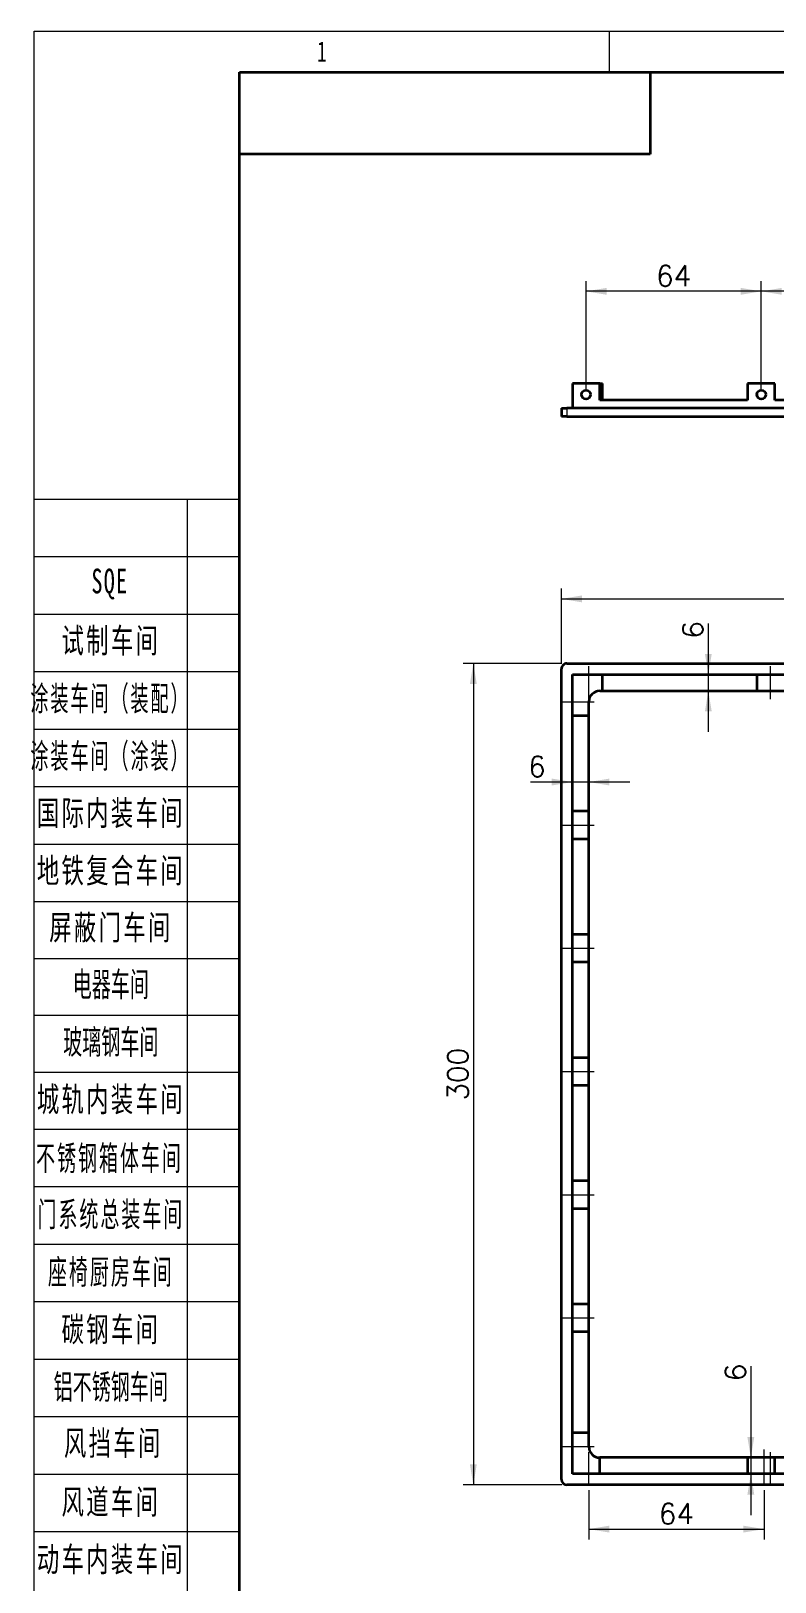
# Model space of a CAD drawing. Header units: millimetres. Extents: x -631 to 3210, y -446 to 2288.
# Drawn here: x 1949 to 2221, y 1721 to 2288 of the extents above; entities that cross this region are included whole.
import ezdxf
from ezdxf.enums import TextEntityAlignment as Align

# ---------------------------------------------------------------- set-up
doc = ezdxf.new("R2010")
doc.units = ezdxf.units.MM
doc.linetypes.add('点画线', pattern=[18, 12, -2, 2, -2])
doc.layers.get('0').update_dxf_attribs({"lineweight": 18})
for name, color, linetype, lineweight in [('中心线层', 1, '点画线', 18), ('尺寸线层', 3, 'Continuous', 18), ('粗实线层', 7, 'Continuous', 35), ('细实线层', 7, 'Continuous', 18)]:
    doc.layers.add(name, color=color, linetype=linetype, lineweight=lineweight)
doc.styles.get("Standard").update_dxf_attribs({"font": 'txt.shx', "bigfont": 'gbcbig.shx'})
doc.styles.add('标准', font='', dxfattribs={"width": 0.667})
doc.styles.get('标准').set_extended_font_data('宋体')
doc.dimstyles.get("Standard").update_dxf_attribs({"dimscale": 3, "dimtxt": 0.18, "dimasz": 0.18, "dimexe": 0.18, "dimexo": 0.0625, "dimgap": 0.09, "dimtad": 0, "dimtih": 1, "dimtoh": 1, "dimdec": 4, "dimzin": 0, "dimdsep": 46, "dimtxsty": 'Standard', "dimcen": 0.09, "dimdle": 0.36, "dimadec": 0, "dimazin": 0, "dimtfac": 1, "dimtdec": 4, "dimtofl": 0, "dimtmove": 0, "dimatfit": 3, "dimfxl": 0, "dimtolj": 1, "dimtzin": 0, "dimarcsym": 0})

# ---------------------------------------------------------------- blocks, each defined once
blk = doc.blocks.new('*X2')
at = {"layer": '尺寸线层', "linetype": 'Continuous'}
for p, q in [((-185, 91.49), (-210, 91.49)), ((-191.37, 91.49), (-191.37, -90.21)), ((-185, 84.49), (-210, 84.49)), ((-185, 77.49), (-210, 77.49)), ((-185, 70.49), (-210, 70.49)), ((-185, 63.49), (-210, 63.49)), ((-185, 56.49), (-210, 56.49)), ((-185, 49.49), (-210, 49.49)), ((-185, 42.49), (-210, 42.49)), ((-185, 35.56), (-210, 35.56)), ((-185, 35.56), (-210, 35.56)), ((-185, 28.64), (-210, 28.64)), ((-185, 28.64), (-210, 28.64)), ((-185, 21.71), (-210, 21.71)), ((-185, 21.71), (-210, 21.71)), ((-185, 14.79), (-210, 14.79)), ((-185, 7.79), (-210, 7.79)), ((-185, 0.79), (-210, 0.79)), ((-185, -6.21), (-210, -6.21)), ((-185, -13.21), (-210, -13.21)), ((-185, -20.21), (-210, -20.21)), ((-185, -27.21), (-210, -27.21)), ((-185, -34.21), (-210, -34.21))]:
    blk.add_line(p, q, dxfattribs=at)
at = {"layer": '粗实线层'}
for p, q in [((-185, -143.5), (-185, 143.5)), ((-185, 143.5), (205, 143.5)), ((-135, 143.5), (-135, 133.5)), ((-135, 133.5), (-185, 133.5))]:
    blk.add_line(p, q, dxfattribs=at)
at = {"layer": '细实线层'}
for p, q in [((-210, -148.5), (-210, 148.5)), ((-210, 148.5), (210, 148.5)), ((-140, 148.5), (-140, 143.5))]:
    blk.add_line(p, q, dxfattribs=at)
at = {"layer": '尺寸线层', "linetype": 'Continuous', "char_height": 3, "attachment_point": 5, "style": '标准'}
for s, insert, width, line_spacing_factor in [('\\T1.1;\\W0.667;SQE', (-200.8, 81.17), 31.0587, 0.47619), ('\\T1.1;\\W0.667;试制车间', (-200.68, 74.14), 31.0587, 0.57381), ('\\T1.1;\\W0.54149;涂装车间（装配）', (-200.73, 67.06), 27.5396, 0.574243), ('\\T1.1;\\W0.54149;涂装车间（涂装）', (-200.73, 60.06), 27.5396, 0.574243), ('\\T1.1;\\W0.667;国际内装车间', (-200.68, 53.14), 31.0587, 0.561905), ('\\T1.1;\\W0.667;地铁复合车间', (-200.68, 46.14), 31.0587, 0.561905), ('\\T1.1;\\W0.667;屏蔽门车间', (-200.68, 39.21), 31.0587, 0.561905), ('\\W1;{\\W0.567;\\T1;电器车间}', (-200.68, 32.29), 37.2629, 0.561905), ('\\W1;{\\W0.567;\\T1;玻璃钢车间}', (-200.68, 25.29), 37.2629, 0.564286), ('\\T1.1;城轨内装车间', (-200.68, 18.29), 18.6315, 1.15057), ('\\T1.1;{\\W0.567;不锈钢箱体车间}', (-200.85, 11.13), 18.6315, 1.15057), ('\\T1.1;{\\W0.567;门系统总装车间}', (-200.68, 4.29), 18.6315, 1.15057), ('\\T1.1;{\\W0.567;座椅厨房车间}', (-200.68, -2.71), 18.6315, 1.15057), ('\\T1.1;碳钢车间', (-200.68, -9.71), 18.6315, 1.15057), ('{\\W0.567;\\T1;铝不锈钢车间}', (-200.68, -16.71), 18.6315, 1.15057), ('\\T1.1;风挡车间', (-200.39, -23.55), 18.6315, 1.15057), ('\\T1.1;风道车间', (-200.68, -30.71), 18.6315, 1.15057), ('\\T1.1;动车内装车间', (-200.68, -37.71), 18.6315, 1.15057)]:
    blk.add_mtext(s, dxfattribs=dict(at, insert=insert, width=width, line_spacing_factor=line_spacing_factor))
at = {"layer": '尺寸线层', "style": '标准'}
for tag, height, width, p in [('T1', 2.5, 0.667, (-175, 146)), ('T2', 2.5, 0.667, (-105, 146)), ('T3', 2.5, 0.667, (-35, 146)), ('T4', 2.5, 0.667, (35, 146)), ('T5', 2.5, 0.667, (105, 146)), ('T6', 2.5, 0.667, (175, 146)), ('R1', 2.5, 0.667, (207.5, 111.38)), ('SQE', 3.5, 0.667, (-188.18, 80.99)), ('试制车间', 3.5, 0.28375, (-188.18, 73.99)), ('涂装车间（装配）', 3.5, 0.147264, (-188.18, 66.99)), ('涂装车间（涂装）', 3.5, 0.147264, (-188.18, 59.99)), ('国际内装车间', 3.5, 0.189302, (-188.18, 52.99)), ('地铁复合车间', 3.5, 0.186278, (-188.18, 46.02)), ('屏蔽门车间', 3.5, 0.225254, (-188.18, 39.14)), ('R2', 2.5, 0.667, (207.5, 37.12)), ('电器车间', 3.5, 0.292284, (-188.18, 32.21)), ('玻璃钢车间', 3.5, 0.225603, (-188.18, 25.29)), ('城轨内装车间', 3.5, 0.186278, (-188.18, 18.29)), ('不锈钢箱体车间', 3.5, 0.15932, (-188.18, 11.29)), ('门系统总装车间', 3.5, 0.161527, (-188.18, 4.29)), ('座椅厨房车间', 3.5, 0.186516, (-188.18, -2.71)), ('碳钢车间', 3.5, 0.28375, (-188.18, -9.71)), ('铝不锈钢车间', 3.5, 0.186397, (-188.18, -16.71)), ('风挡车间', 3.5, 0.284026, (-188.18, -23.71)), ('风道车间', 3.5, 0.284026, (-188.18, -30.71)), ('动车内装车间', 3.5, 0.186397, (-188.18, -37.71)), ('R3', 2.5, 0.667, (207.5, -37.12)), ('采购部', 3.5, 0.378308, (-188.18, -44.71)), ('检修服务部', 3.5, 0.223014, (-188.18, -51.71)), ('品管部', 3.5, 0.389426, (-188.18, -58.71)), ('生产保障部', 3.5, 0.223356, (-188.18, -65.71)), ('工业化部', 3.5, 0.281557, (-188.18, -72.71)), ('研发部', 3.5, 0.3788, (-188.18, -79.71)), ('旧底图总号', 3, 0.667, (-197.5, -100.5)), ('R4', 2.5, 0.667, (207.5, -111.38)), ('底图总号', 3, 0.667, (-197.5, -113.5)), ('签字', 3, 0.667, (-197.5, -126.5)), ('日期', 3, 0.667, (-197.5, -139.5)), ('B1', 2.5, 0.667, (-175, -146)), ('B2', 2.5, 0.667, (-105, -146)), ('B3', 2.5, 0.667, (-35, -146)), ('B4', 2.5, 0.667, (35, -146)), ('B5', 2.5, 0.667, (105, -146)), ('B6', 2.5, 0.667, (175, -146))]:
    blk.add_attdef(tag, text='', height=height, dxfattribs=dict(at, width=width)).set_placement(p, align=Align.MIDDLE_CENTER)
at = {"layer": '尺寸线层', "style": '标准', "width": 0.667}
blk.add_attdef('图号', text='', height=5.33, rotation=180, dxfattribs=at).set_placement((-160, 138.5), align=Align.MIDDLE_CENTER)
blk = doc.blocks.new('*X9')
at = {"layer": '尺寸线层', "linetype": 'Continuous'}
for points in [[(2142.54, 2080.12), (2150.04, 2081.37), (2150.04, 2078.87)], [(2492.54, 2080.12), (2485.04, 2081.37), (2485.04, 2078.87)]]:
    blk.add_hatch(color=0, dxfattribs=at).paths.add_polyline_path(points, flags=0)
at = {"layer": '尺寸线层', "color": 0, "linetype": 'Continuous'}
for p, q in [((2142.54, 2056.42), (2142.54, 2083.87)), ((2142.54, 2080.12), (2492.54, 2080.12)), ((2492.54, 2056.42), (2492.54, 2083.87))]:
    blk.add_line(p, q, dxfattribs=at)
at = {"layer": '尺寸线层', "color": 0, "insert": (2317.54, 2085.75), "char_height": 7.5, "width": 38.5714, "attachment_point": 5}
blk.add_mtext('350', dxfattribs=at)
blk = doc.blocks.new('*X11')
at = {"layer": '尺寸线层', "linetype": 'Continuous'}
for points in [[(2110.37, 2056.54), (2111.62, 2049.04), (2109.12, 2049.04)], [(2110.37, 1756.54), (2111.62, 1764.04), (2109.12, 1764.04)]]:
    blk.add_hatch(color=0, dxfattribs=at).paths.add_polyline_path(points, flags=0)
at = {"layer": '尺寸线层', "color": 0, "linetype": 'Continuous'}
for p, q in [((2142.67, 2056.54), (2106.62, 2056.54)), ((2110.37, 2056.54), (2110.37, 1756.54)), ((2142.67, 1756.54), (2106.62, 1756.54))]:
    blk.add_line(p, q, dxfattribs=at)
at = {"layer": '尺寸线层', "color": 0, "insert": (2104.74, 1906.54), "char_height": 7.5, "width": 38.5714, "attachment_point": 5, "rotation": 90}
blk.add_mtext('300', dxfattribs=at)
blk = doc.blocks.new('*X187')
at = {"layer": '尺寸线层', "linetype": 'Continuous'}
for points in [[(2211.72, 1766.54), (2212.97, 1774.04), (2210.47, 1774.04)], [(2211.72, 1760.54), (2212.97, 1753.04), (2210.47, 1753.04)]]:
    blk.add_hatch(color=0, dxfattribs=at).paths.add_polyline_path(points, flags=0)
at = {"layer": '尺寸线层', "color": 0, "linetype": 'Continuous'}
for p, q in [((2211.72, 1799.93), (2211.72, 1745.54)), ((2212.42, 1766.54), (2215.47, 1766.54)), ((2212.42, 1760.54), (2215.47, 1760.54))]:
    blk.add_line(p, q, dxfattribs=at)
at = {"layer": '尺寸线层', "color": 0, "insert": (2206.09, 1797.61), "char_height": 7.5, "width": 15, "attachment_point": 5, "rotation": 90}
blk.add_mtext('6', dxfattribs=at)
blk = doc.blocks.new('*X198')
at = {"layer": '尺寸线层', "linetype": 'Continuous'}
for points in [[(2152.54, 1740.41), (2160.04, 1741.66), (2160.04, 1739.16)], [(2216.54, 1740.41), (2209.04, 1741.66), (2209.04, 1739.16)]]:
    blk.add_hatch(color=0, dxfattribs=at).paths.add_polyline_path(points, flags=0)
at = {"layer": '尺寸线层', "color": 0, "linetype": 'Continuous'}
for p, q in [((2152.54, 1754.67), (2152.54, 1736.66)), ((2216.54, 1754.67), (2216.54, 1736.66)), ((2152.54, 1740.41), (2216.54, 1740.41))]:
    blk.add_line(p, q, dxfattribs=at)
at = {"layer": '尺寸线层', "color": 0, "insert": (2184.54, 1746.03), "char_height": 7.5, "width": 24.2857, "attachment_point": 5}
blk.add_mtext('64', dxfattribs=at)
blk = doc.blocks.new('*X202')
at = {"layer": '尺寸线层', "linetype": 'Continuous'}
for points in [[(2215.54, 2192.44), (2223.04, 2191.19), (2223.04, 2193.69)], [(2282.54, 2192.44), (2275.04, 2191.19), (2275.04, 2193.69)]]:
    blk.add_hatch(color=0, dxfattribs=at).paths.add_polyline_path(points, flags=0)
at = {"layer": '尺寸线层', "color": 0, "linetype": 'Continuous'}
for p, q in [((2215.54, 2156.62), (2215.54, 2196.19)), ((2282.54, 2192.44), (2215.54, 2192.44)), ((2282.54, 2156.62), (2282.54, 2196.19))]:
    blk.add_line(p, q, dxfattribs=at)
at = {"layer": '尺寸线层', "color": 0, "insert": (2249.04, 2198.07), "char_height": 7.5, "width": 23.5714, "attachment_point": 5}
blk.add_mtext('67', dxfattribs=at)
blk = doc.blocks.new('*X203')
at = {"layer": '尺寸线层', "linetype": 'Continuous'}
for points in [[(2151.54, 2192.44), (2159.04, 2191.19), (2159.04, 2193.69)], [(2215.54, 2192.44), (2208.04, 2191.19), (2208.04, 2193.69)]]:
    blk.add_hatch(color=0, dxfattribs=at).paths.add_polyline_path(points, flags=0)
at = {"layer": '尺寸线层', "color": 0, "linetype": 'Continuous'}
for p, q in [((2151.54, 2156.62), (2151.54, 2196.19)), ((2215.54, 2192.44), (2151.54, 2192.44)), ((2215.54, 2156.62), (2215.54, 2196.19))]:
    blk.add_line(p, q, dxfattribs=at)
at = {"layer": '尺寸线层', "color": 0, "insert": (2183.54, 2198.07), "char_height": 7.5, "width": 24.2857, "attachment_point": 5}
blk.add_mtext('64', dxfattribs=at)
blk = doc.blocks.new('*X204')
at = {"layer": '尺寸线层', "linetype": 'Continuous'}
for points in [[(2196.2, 2052.54), (2197.45, 2060.04), (2194.95, 2060.04)], [(2196.2, 2046.54), (2197.45, 2039.04), (2194.95, 2039.04)]]:
    blk.add_hatch(color=0, dxfattribs=at).paths.add_polyline_path(points, flags=0)
at = {"layer": '尺寸线层', "color": 0, "linetype": 'Continuous'}
for p, q in [((2196.2, 2071.11), (2196.2, 2031.54)), ((2212.07, 2052.54), (2192.45, 2052.54)), ((2212.07, 2046.54), (2192.45, 2046.54))]:
    blk.add_line(p, q, dxfattribs=at)
at = {"layer": '尺寸线层', "color": 0, "insert": (2190.58, 2068.79), "char_height": 7.5, "width": 15, "attachment_point": 5, "rotation": 90}
blk.add_mtext('6', dxfattribs=at)
blk = doc.blocks.new('*X205')
at = {"layer": '尺寸线层', "linetype": 'Continuous'}
for points in [[(2146.54, 2013.24), (2139.04, 2011.99), (2139.04, 2014.49)], [(2152.54, 2013.24), (2160.04, 2011.99), (2160.04, 2014.49)]]:
    blk.add_hatch(color=0, dxfattribs=at).paths.add_polyline_path(points, flags=0)
at = {"layer": '尺寸线层', "color": 0, "linetype": 'Continuous'}
for p, q in [((2146.54, 1994.42), (2146.54, 2016.99)), ((2152.54, 1994.42), (2152.54, 2016.99)), ((2167.54, 2013.24), (2131.3, 2013.24))]:
    blk.add_line(p, q, dxfattribs=at)
at = {"layer": '尺寸线层', "color": 0, "insert": (2133.62, 2018.87), "char_height": 7.5, "width": 15, "attachment_point": 5}
blk.add_mtext('6', dxfattribs=at)

msp = doc.modelspace()

# ---------------------------------------------------------------- linework, layer by layer
at = {"color": 7, "lineweight": 35, "ltscale": 0.25}
for p, q in [((2156.544, 2158.747), (2146.544, 2158.747)), ((2220.544, 2158.747), (2210.544, 2158.747)), ((2213.944, 2052.541), (2223.944, 2052.541)), ((2213.944, 2046.541), (2223.944, 2046.541)), ((2146.544, 1992.541), (2146.544, 2002.541)), ((2152.544, 1992.541), (2152.544, 2002.541)), ((2146.544, 1947.541), (2146.544, 1957.541)), ((2152.544, 1947.541), (2152.544, 1957.541)), ((2146.544, 1902.541), (2146.544, 1912.541)), ((2152.544, 1902.541), (2152.544, 1912.541)), ((2146.544, 1857.541), (2146.544, 1867.541)), ((2152.544, 1857.541), (2152.544, 1867.541)), ((2146.544, 1812.541), (2146.544, 1822.541)), ((2152.544, 1812.541), (2152.544, 1822.541)), ((2220.544, 1766.541), (2210.544, 1766.541)), ((2156.544, 1760.541), (2146.544, 1760.541)), ((2220.544, 1760.541), (2210.544, 1760.541))]:
    msp.add_line(p, q, dxfattribs=at)
at = {"color": 7, "lineweight": 35, "ltscale": 0.225}
msp.add_line((2146.544, 2158.747), (2146.544, 2149.747), dxfattribs=at)
at = {"color": 7, "lineweight": 35, "ltscale": 0.15}
for p, q in [((2156.544, 2152.747), (2156.544, 2158.747)), ((2157.544, 2152.747), (2157.544, 2158.747)), ((2210.544, 2158.747), (2210.544, 2152.747)), ((2220.544, 2152.747), (2220.544, 2158.747)), ((2157.544, 2046.541), (2157.544, 2052.541)), ((2213.944, 2052.541), (2213.944, 2046.541)), ((2146.544, 2037.541), (2152.544, 2037.541)), ((2152.544, 2002.541), (2146.544, 2002.541)), ((2146.544, 1992.541), (2152.544, 1992.541)), ((2152.544, 1957.541), (2146.544, 1957.541)), ((2146.544, 1947.541), (2152.544, 1947.541)), ((2152.544, 1912.541), (2146.544, 1912.541)), ((2146.544, 1902.541), (2152.544, 1902.541)), ((2152.544, 1867.541), (2146.544, 1867.541)), ((2146.544, 1857.541), (2152.544, 1857.541)), ((2152.544, 1822.541), (2146.544, 1822.541)), ((2146.544, 1812.541), (2152.544, 1812.541)), ((2152.544, 1775.541), (2146.544, 1775.541)), ((2156.544, 1760.541), (2156.544, 1766.541)), ((2210.544, 1766.541), (2210.544, 1760.541)), ((2220.544, 1760.541), (2220.544, 1766.541))]:
    msp.add_line(p, q, dxfattribs=at)
at = {"color": 7, "lineweight": 35, "ltscale": 0.025}
for p, q in [((2156.544, 2158.747), (2157.544, 2158.747)), ((2156.544, 2046.541), (2157.544, 2046.541))]:
    msp.add_line(p, q, dxfattribs=at)
at = {"color": 7, "lineweight": 35}
for p, q in [((2210.544, 2152.747), (2156.544, 2152.747)), ((2262.544, 2152.747), (2220.544, 2152.747)), ((2490.544, 2149.747), (2144.544, 2149.747)), ((2144.544, 2146.747), (2490.544, 2146.747)), ((2144.544, 2056.541), (2490.544, 2056.541)), ((2142.544, 1758.541), (2142.544, 2054.541)), ((2157.544, 2052.541), (2213.944, 2052.541)), ((2157.544, 2046.541), (2213.944, 2046.541)), ((2146.544, 2002.541), (2146.544, 2037.541)), ((2152.544, 2002.541), (2152.544, 2037.541)), ((2146.544, 1957.541), (2146.544, 1992.541)), ((2152.544, 1957.541), (2152.544, 1992.541)), ((2146.544, 1912.541), (2146.544, 1947.541)), ((2152.544, 1912.541), (2152.544, 1947.541)), ((2146.544, 1867.541), (2146.544, 1902.541)), ((2152.544, 1867.541), (2152.544, 1902.541)), ((2146.544, 1822.541), (2146.544, 1857.541)), ((2152.544, 1822.541), (2152.544, 1857.541)), ((2146.544, 1775.541), (2146.544, 1812.541)), ((2152.544, 1775.541), (2152.544, 1812.541)), ((2210.544, 1766.541), (2156.544, 1766.541)), ((2257.544, 1766.541), (2220.544, 1766.541)), ((2490.544, 1756.541), (2144.544, 1756.541)), ((2210.544, 1760.541), (2156.544, 1760.541)), ((2262.544, 1760.541), (2220.544, 1760.541))]:
    msp.add_line(p, q, dxfattribs=at)
at = {"color": 7, "lineweight": 35, "ltscale": 0.020114}
msp.add_line((2213.944, 2155.15), (2213.944, 2154.345), dxfattribs=at)
at = {"color": 7, "lineweight": 35, "ltscale": 0.075}
msp.add_line((2142.544, 2149.747), (2142.544, 2146.747), dxfattribs=at)
at = {"color": 7, "lineweight": 35, "ltscale": 0.05}
for p, q in [((2142.544, 2149.747), (2144.544, 2149.747)), ((2144.544, 2146.747), (2142.544, 2146.747))]:
    msp.add_line(p, q, dxfattribs=at)
at = {"color": 7, "lineweight": 13, "ltscale": 0.075}
msp.add_line((2144.544, 2149.747), (2144.544, 2146.747), dxfattribs=at)
at = {"color": 7, "lineweight": 35, "ltscale": 0.375}
for p, q in [((2146.544, 2037.541), (2146.544, 2052.541)), ((2146.544, 1760.541), (2146.544, 1775.541))]:
    msp.add_line(p, q, dxfattribs=at)
at = {"color": 7, "lineweight": 35, "ltscale": 0.275}
msp.add_line((2146.544, 2052.541), (2157.544, 2052.541), dxfattribs=at)
at = {"color": 7, "lineweight": 35, "ltscale": 0.125}
for p, q in [((2152.544, 2037.541), (2152.544, 2042.541)), ((2152.544, 1770.541), (2152.544, 1775.541))]:
    msp.add_line(p, q, dxfattribs=at)
at = {"color": 7, "lineweight": 35}
for centre in [(2151.544, 2154.747), (2215.544, 2154.747)]:
    msp.add_circle(centre, 1.65, dxfattribs=at)
for centre, radius, start, end in [((2144.544, 2054.541), 2, 90, 180.00001), ((2156.544, 2042.541), 4, 90, 180.00001), ((2156.544, 1770.541), 4, 180.00001, 270), ((2144.544, 1758.541), 2, 180.00001, 270)]:
    msp.add_arc(centre, radius, start, end, dxfattribs=at)
at = {"layer": '中心线层'}
for p, q in [((2152.544, 2043.541), (2152.544, 2056.541)), ((2218.944, 2043.541), (2218.944, 2056.541)), ((2142.544, 2042.541), (2155.544, 2042.541)), ((2152.544, 2037.541), (2152.544, 2042.541)), ((2142.544, 1997.541), (2155.544, 1997.541)), ((2142.544, 1952.541), (2155.544, 1952.541)), ((2142.544, 1907.541), (2155.544, 1907.541)), ((2142.544, 1862.541), (2155.544, 1862.541)), ((2142.544, 1817.541), (2155.544, 1817.541)), ((2142.544, 1770.541), (2155.544, 1770.541)), ((2152.544, 1756.541), (2152.544, 1769.541)), ((2218.944, 1756.541), (2218.944, 1769.541))]:
    msp.add_line(p, q, dxfattribs=at)
at = {"layer": '细实线层'}
msp.add_line((2216.544, 1756.541), (2216.544, 1769.541), dxfattribs=at)

# ---------------------------------------------------------------- block references
ref = msp.add_blockref('*X2', (2580, 1842), dxfattribs=dict(xscale=3, yscale=3, zscale=3))
ref.add_attrib('T1', '1', dxfattribs={"layer": '尺寸线层', "height": 7.5, "style": '标准', "width": 0.667}).set_placement((2055, 2280), align=Align.MIDDLE_CENTER)

# ---------------------------------------------------------------- dimensions: what is measured, and where the dimension line sits
at = {"layer": '尺寸线层'}
for base, p1, p2, picture, middle in [((2151.544, 2192.441), (2215.544, 2154.747), (2151.544, 2154.747), '*X203', (2183.544, 2192.441)), ((2215.544, 2192.441), (2282.544, 2154.747), (2215.544, 2154.747), '*X202', (2249.044, 2192.441)), ((2216.544, 1740.405), (2152.544, 1756.541), (2216.544, 1756.541), '*X198', (2184.544, 1740.405))]:
    dim = msp.add_linear_dim(base=base, p1=p1, p2=p2, dimstyle='Standard', override={"dimtxt": 2.5, "dimasz": 2.5, "dimexe": 1.25, "dimexo": 0.625, "dimgap": 0.625, "dimtad": 1, "dimtih": 0, "dimtoh": 0, "dimdec": 2, "dimzin": 8, "dimdsep": 44, "dimsah": 1, "dimdle": 5, "dimtdec": 2, "dimtofl": 1, "dimatfit": 0, "dimtfill": 1, "dimtzin": 8}, dxfattribs=at)
    dim.commit()
    dim.dimension.update_dxf_attribs({"geometry": picture, "text_midpoint": middle})
for base, p1, p2, angle, picture, middle in [((2492.544, 2080.12), (2142.544, 2054.541), (2492.544, 2054.541), 180, '*X9', (2317.544, 2080.12)), ((2110.369, 1756.541), (2144.544, 2056.541), (2144.544, 1756.541), 90, '*X11', (2110.369, 1906.541))]:
    dim = msp.add_linear_dim(base=base, p1=p1, p2=p2, angle=angle, dimstyle='Standard', override={"dimtxt": 2.5, "dimasz": 2.5, "dimexe": 1.25, "dimexo": 0.625, "dimgap": 0.625, "dimtad": 1, "dimtih": 0, "dimtoh": 0, "dimdec": 2, "dimzin": 8, "dimdsep": 44, "dimsah": 1, "dimdle": 5, "dimtdec": 2, "dimtofl": 1, "dimatfit": 0, "dimtfill": 1, "dimtzin": 8}, dxfattribs=at)
    dim.commit()
    dim.dimension.update_dxf_attribs({"geometry": picture, "text_midpoint": middle})
for base, p1, p2, angle, picture, middle in [((2196.202, 2046.541), (2213.944, 2052.541), (2213.944, 2046.541), 90, '*X204', (2196.202, 2068.792)), ((2146.544, 2013.245), (2152.544, 1992.541), (2146.544, 1992.541), 180, '*X205', (2133.623, 2013.245)), ((2211.718, 1760.541), (2210.544, 1766.541), (2210.544, 1760.541), 90, '*X187', (2211.718, 1797.609))]:
    dim = msp.add_linear_dim(base=base, p1=p1, p2=p2, angle=angle, dimstyle='Standard', override={"dimtxt": 2.5, "dimasz": 2.5, "dimexe": 1.25, "dimexo": 0.625, "dimgap": 0.625, "dimtad": 1, "dimtih": 0, "dimtoh": 0, "dimdec": 2, "dimzin": 8, "dimdsep": 44, "dimsah": 1, "dimdle": 5, "dimtdec": 2, "dimtofl": 1, "dimatfit": 0, "dimtfill": 1, "dimtzin": 8}, dxfattribs=at)
    dim.commit()
    dim.dimension.update_dxf_attribs({"geometry": picture, "text_midpoint": middle, "dimtype": 160})

doc.saveas('drawing.dxf')
